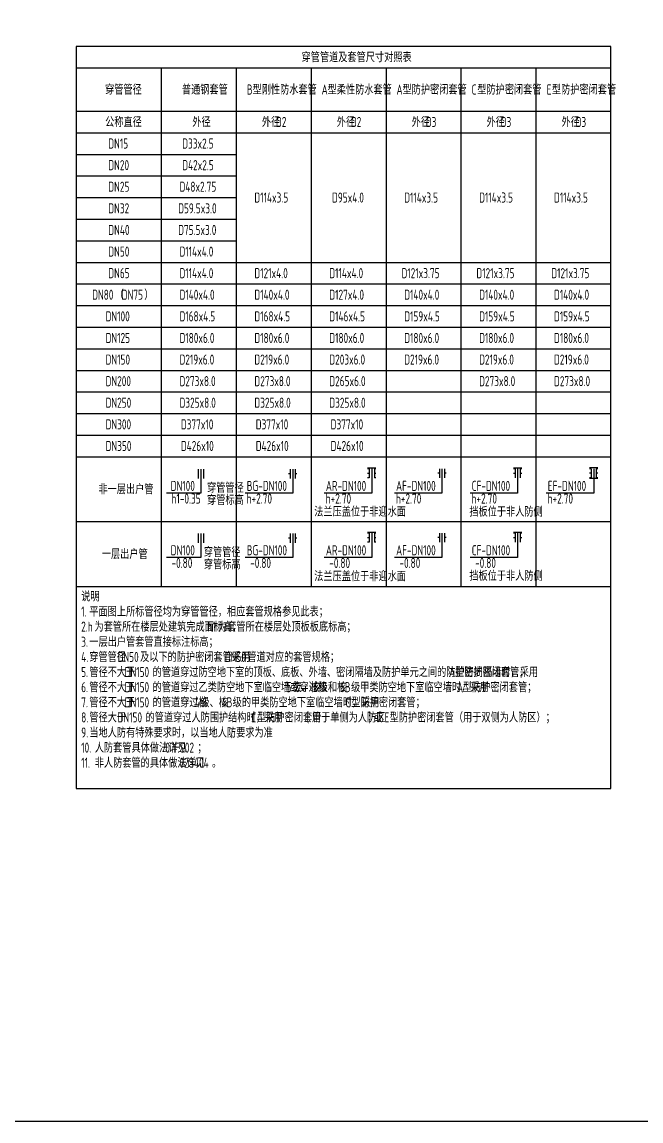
# Model space of a CAD drawing. Extents: x -84241 to 2571207, y -82302 to 1687411.
# Drawn here: x 90414 to 111900, y -57205 to -19045 of the extents above; entities that cross this region are included whole.
import ezdxf

# ---------------------------------------------------------------- set-up
doc = ezdxf.new("R2010")
doc.units = 0
doc.header["$LTSCALE"] = 1000
doc.layers.get('0').update_dxf_attribs({"linetype": 'CONTINUOUS'})
doc.layers.get('Defpoints').update_dxf_attribs({"linetype": 'CONTINUOUS'})
for name, color, linetype in [('W-BUSH', 231, 'CONTINUOUS'), ('W-BUSH-NOTE', 231, 'CONTINUOUS'), ('W-NOTE', 40, 'CONTINUOUS')]:
    doc.layers.add(name, color=color, linetype=linetype)
doc.styles.add('TH-STYLE3', font='tssdeng.shx', dxfattribs={"width": 0.7, "bigfont": 'tssdchn.shx'})

# ---------------------------------------------------------------- blocks, each defined once
blk = doc.blocks.new('*U194')
at = {"layer": 'W-NOTE'}
blk.add_lwpolyline([(0, 0), (1074, 0), (1074, 821), (0, 821)], close=True, dxfattribs=at)
blk = doc.blocks.new('*U378')
for p, q in [((160, 30), (-160, 30)), ((-100, 0), (-160, 0)), ((-100, 0), (-100, -350)), ((100, 0), (100, -350)), ((160, 0), (100, 0)), ((-100, -175), (-160, -175)), ((-100, -350), (-160, -350)), ((160, -380), (-160, -380)), ((160, -175), (100, -175)), ((160, -350), (100, -350))]:
    blk.add_line(p, q)
at = {"layer": 'Defpoints'}
blk.add_line((0, 0), (0, -350), dxfattribs=at)
blk = doc.blocks.new('*U439')
for p, q in [((-100, 0), (-100, -350)), ((100, 0), (100, -350))]:
    blk.add_line(p, q)
at = {"layer": 'Defpoints'}
blk.add_line((0, 0), (0, -350), dxfattribs=at)
blk = doc.blocks.new('*U374')
for p, q in [((-100, 0), (-100, -350)), ((100, 0), (100, -350))]:
    blk.add_line(p, q)
at = {"layer": 'Defpoints'}
blk.add_line((0, 0), (0, -350), dxfattribs=at)
blk = doc.blocks.new('*U375')
for p, q in [((-100, 0), (-100, -350)), ((100, 0), (100, -350)), ((-100, -175), (-160, -175)), ((160, -175), (100, -175))]:
    blk.add_line(p, q)
at = {"layer": 'Defpoints'}
blk.add_line((0, 0), (0, -350), dxfattribs=at)
blk = doc.blocks.new('*U376')
for p, q in [((160, 30), (-160, 30)), ((-100, 0), (-160, 0)), ((-100, 0), (-100, -350)), ((100, 0), (100, -350)), ((160, 0), (100, 0)), ((-100, -175), (-160, -175)), ((-100, -350), (-160, -350)), ((160, -175), (100, -175)), ((160, -350), (100, -350))]:
    blk.add_line(p, q)
at = {"layer": 'Defpoints'}
blk.add_line((0, 0), (0, -350), dxfattribs=at)
blk = doc.blocks.new('*U377')
for p, q in [((160, 30), (-160, 30)), ((-100, 0), (-160, 0)), ((-100, 0), (-100, -350)), ((100, 0), (100, -350)), ((160, 0), (100, 0)), ((-100, -175), (-160, -175)), ((160, -175), (100, -175))]:
    blk.add_line(p, q)
at = {"layer": 'Defpoints'}
blk.add_line((0, 0), (0, -350), dxfattribs=at)

msp = doc.modelspace()

# ---------------------------------------------------------------- linework, layer by layer
at = {"layer": 'W-BUSH-NOTE'}
for points in [[(96623.65, -34891.52), (96623.65, -35405.36), (95427.31, -35405.36)], [(99809.51, -34876.16), (99809.51, -35405.36), (98157.43, -35405.36)], [(102554.7, -34876.16), (102554.7, -35405.36), (100902.63, -35405.36)], [(104991.55, -34876.16), (104991.55, -35405.36), (103339.47, -35405.36)], [(107617.53, -34876.16), (107617.53, -35405.36), (105965.45, -35405.36)], [(110257.27, -34876.16), (110257.27, -35405.36), (108605.2, -35405.36)], [(96623.65, -37125.81), (96623.65, -37639.64), (95427.31, -37639.64)], [(99809.51, -37110.45), (99809.51, -37639.64), (98157.43, -37639.64)], [(102554.7, -37110.45), (102554.7, -37639.64), (100902.63, -37639.64)], [(104991.55, -37110.45), (104991.55, -37639.64), (103339.47, -37639.64)], [(107617.53, -37110.45), (107617.53, -37639.64), (105965.45, -37639.64)]]:
    msp.add_lwpolyline(points, dxfattribs=at)
at = {"layer": 'W-NOTE', "color": 30}
msp.add_lwpolyline([(92294.08, -45658.06), (110850.34, -45658.06), (110850.34, -19890.83), (92294.08, -19890.83)], close=True, dxfattribs=at)
for points in [[(92294.08, -20640.83), (110850.34, -20640.83)], [(95250.34, -20640.83), (95250.34, -38640.83)], [(97850.34, -20640.83), (97850.34, -38640.83)], [(100450.34, -20640.83), (100450.34, -38640.83)], [(103050.34, -20640.83), (103050.34, -38640.83)], [(105650.34, -20640.83), (105650.34, -38640.83)], [(108250.34, -20640.83), (108250.34, -38640.83)], [(92294.08, -22140.83), (110850.34, -22140.83)], [(92294.08, -22890.83), (110850.34, -22890.83)], [(92294.08, -23640.83), (97850.34, -23640.83)], [(92294.08, -24390.83), (97850.34, -24390.83)], [(92294.08, -25140.83), (97850.34, -25140.83)], [(92294.08, -25890.83), (97850.34, -25890.83)], [(92294.08, -26640.83), (97850.34, -26640.83)], [(92294.08, -27390.83), (110850.34, -27390.83)], [(92294.08, -28140.83), (110850.34, -28140.83)], [(92294.08, -28890.83), (110850.34, -28890.83)], [(92294.08, -29640.83), (110850.34, -29640.83)], [(92294.08, -30390.83), (110850.34, -30390.83)], [(92294.08, -31140.83), (110850.34, -31140.83)], [(92294.08, -31890.83), (110850.34, -31890.83)], [(92294.08, -32640.83), (110850.34, -32640.83)], [(92294.08, -33390.83), (110850.34, -33390.83)], [(92294.08, -34140.83), (110850.34, -34140.83)], [(92294.08, -36390.83), (110850.34, -36390.83)], [(92294.08, -38640.83), (110850.34, -38640.83)]]:
    msp.add_lwpolyline(points, dxfattribs=at)

# ---------------------------------------------------------------- block references
at = {"layer": 'W-BUSH', "xscale": 0.8999999999999999, "yscale": 0.8999999999999999, "zscale": 0.8999999999999999}
for name, p in [('*U439', (96623.65, -34576.52)), ('*U375', (99809.51, -34575.83)), ('*U376', (102554.7, -34561.16)), ('*U375', (104991.55, -34556.77)), ('*U377', (107617.53, -34561.16)), ('*U378', (110257.27, -34556.77)), ('*U374', (96623.65, -36810.81)), ('*U375', (99809.51, -36810.12)), ('*U376', (102554.7, -36795.45)), ('*U375', (104991.55, -36791.06)), ('*U377', (107617.53, -36795.45))]:
    msp.add_blockref(name, p, dxfattribs=at)
at = {"layer": 'W-NOTE', "xscale": 100, "yscale": 100, "zscale": 100}
msp.add_blockref('*U194', (25842.89, -57205.04), dxfattribs=at)

# ---------------------------------------------------------------- texts
at = {"layer": 'W-BUSH-NOTE', "style": 'TH-STYLE3', "width": 0.7}
for s, p in [('DN100', (95576.65, -35327.58)), ('BG-DN100', (98215.49, -35327.58)), ('AR-DN100', (100960.69, -35327.58)), ('AF-DN100', (103397.53, -35327.58)), ('CF-DN100', (106023.51, -35327.58)), ('EF-DN100', (108663.25, -35327.58)), ('h1-0.35', (95602.85, -35768.45)), ('h+2.70', (98209.51, -35768.45)), ('h+2.70', (100954.7, -35768.45)), ('h+2.70', (103391.54, -35768.45)), ('h+2.70', (106017.53, -35768.45)), ('h+2.70', (108657.27, -35768.45)), ('DN100', (95576.65, -37561.87)), ('BG-DN100', (98216.97, -37561.87)), ('AR-DN100', (100962.17, -37561.87)), ('AF-DN100', (103399.01, -37561.87)), ('CF-DN100', (106024.99, -37561.87)), ('-0.80', (95602.85, -38002.74)), ('-0.80', (98332.97, -38002.74)), ('-0.80', (101078.17, -38002.74)), ('-0.80', (103515.01, -38002.74)), ('-0.80', (106140.99, -38002.74))]:
    msp.add_text(s, height=350, dxfattribs=at).set_placement(p)
at = {"layer": 'W-BUSH-NOTE', "color": 8, "style": 'TH-STYLE3', "width": 0.7}
for s, p in [('穿管管径', (96836.56, -35389.17)), ('穿管标高', (96838.17, -35814.72)), ('法兰压盖位于非迎水面', (100556.79, -36220.67)), ('挡板位于非人防侧', (105940.62, -36220.67)), ('穿管管径', (96726.28, -37623.46)), ('穿管标高', (96727.88, -38049.01)), ('法兰压盖位于非迎水面', (100556.79, -38462.69)), ('挡板位于非人防侧', (105940.62, -38449.41))]:
    msp.add_text(s, height=350, dxfattribs=at).set_placement(p)
at = {"layer": 'W-NOTE', "color": 30, "style": 'TH-STYLE3', "width": 0.7}
for s, p in [('穿管管道及套管尺寸对照表', (100118.61, -20440.83)), ('穿管管径', (93298.61, -21565.83)), ('普通钢套管', (95965.81, -21565.83)), ('B', (98218.98, -21565.83)), ('型刚性防水套管', (98416.86, -21565.83)), ('A', (100814.27, -21565.83)), ('型柔性防水套管', (101021.57, -21565.83)), ('A', (103414.27, -21565.83)), ('型防护密闭套管', (103621.57, -21565.83)), ('C', (106018.98, -21565.83)), ('型防护密闭套管', (106216.86, -21565.83)), ('E', (108628.4, -21565.83)), ('型防护密闭套管', (108807.44, -21565.83)), ('公称直径', (93300.54, -22690.83)), ('外径', (96326.56, -22690.83)), ('外径', (98740.44, -22690.83)), ('D2', (99230.44, -22690.83)), ('外径', (101340.44, -22690.83)), ('D2', (101830.44, -22690.83)), ('外径', (103940.44, -22690.83)), ('D3', (104430.44, -22690.83)), ('外径', (106540.44, -22690.83)), ('D3', (107030.44, -22690.83)), ('外径', (109140.44, -22690.83)), ('D3', (109630.44, -22690.83)), ('DN15', (93409.42, -23440.83)), ('D33x2.5', (95975.53, -23440.83)), ('DN20', (93409.42, -24190.83)), ('D42x2.5', (95975.53, -24190.83)), ('DN25', (93409.42, -24940.83)), ('D48x2.75', (95881.3, -24940.83)), ('D114x3.5', (98481.3, -25315.83)), ('D95x4.0', (101175.53, -25315.83)), ('D114x3.5', (103681.3, -25315.83)), ('D114x3.5', (106281.3, -25315.83)), ('D114x3.5', (108881.3, -25315.83)), ('DN32', (93409.42, -25690.83)), ('D59.5x3.0', (95834.19, -25690.83)), ('DN40', (93409.42, -26440.83)), ('D75.5x3.0', (95834.19, -26440.83)), ('DN50', (93409.42, -27190.83)), ('D114x4.0', (95881.3, -27190.83)), ('DN65', (93409.42, -27940.83)), ('D114x4.0', (95881.3, -27940.83)), ('D121x4.0', (98481.3, -27940.83)), ('D114x4.0', (101081.3, -27940.83)), ('D121x3.75', (103587.07, -27940.83)), ('D121x3.75', (106187.07, -27940.83)), ('D121x3.75', (108787.07, -27940.83)), ('DN80', (92848.3, -28690.83)), ('（', (93630.42, -28690.83)), ('DN75', (93875.42, -28690.83)), ('）', (94657.54, -28690.83)), ('D140x4.0', (95881.3, -28690.83)), ('D140x4.0', (98481.3, -28690.83)), ('D127x4.0', (101081.3, -28690.83)), ('D140x4.0', (103681.3, -28690.83)), ('D140x4.0', (106281.3, -28690.83)), ('D140x4.0', (108881.3, -28690.83)), ('DN100', (93315.19, -29440.83)), ('D168x4.5', (95881.3, -29440.83)), ('D168x4.5', (98481.3, -29440.83)), ('D146x4.5', (101081.3, -29440.83)), ('D159x4.5', (103681.3, -29440.83)), ('D159x4.5', (106281.3, -29440.83)), ('D159x4.5', (108881.3, -29440.83)), ('DN125', (93315.19, -30190.83)), ('D180x6.0', (95881.3, -30190.83)), ('D180x6.0', (98481.3, -30190.83)), ('D180x6.0', (101081.3, -30190.83)), ('D180x6.0', (103681.3, -30190.83)), ('D180x6.0', (106281.3, -30190.83)), ('D180x6.0', (108881.3, -30190.83)), ('DN150', (93315.19, -30940.83)), ('D219x6.0', (95881.3, -30940.83)), ('D219x6.0', (98481.3, -30940.83)), ('D203x6.0', (101081.3, -30940.83)), ('D219x6.0', (103681.3, -30940.83)), ('D219x6.0', (106281.3, -30940.83)), ('D219x6.0', (108881.3, -30940.83)), ('DN200', (93315.19, -31690.83)), ('D273x8.0', (95881.3, -31690.83)), ('D273x8.0', (98481.3, -31690.83)), ('D265x6.0', (101081.3, -31690.83)), ('D273x8.0', (106281.3, -31690.83)), ('D273x8.0', (108881.3, -31690.83)), ('DN250', (93315.19, -32440.83)), ('D325x8.0', (95881.3, -32440.83)), ('D325x8.0', (98481.3, -32440.83)), ('D325x8.0', (101081.3, -32440.83)), ('DN300', (93315.19, -33190.83)), ('D377x10', (95928.42, -33190.83)), ('D377x10', (98528.42, -33190.83)), ('D377x10', (101128.42, -33190.83)), ('DN350', (93315.19, -33940.83)), ('D426x10', (95928.42, -33940.83)), ('D426x10', (98528.42, -33940.83)), ('D426x10', (101128.42, -33940.83)), ('非一层出户管', (93066.15, -35440.83)), ('一层出户管', (93185.75, -37690.83)), ('说明', (92469.08, -39165.83)), ('平面图上所标管径均为穿管管径，相应套管规格参见此表；', (92751.77, -39690.83)), (':', (92959.08, -39165.83)), ('1.', (92469.08, -39690.83)), ('2.h', (92469.08, -40215.83)), ('为套管所在楼层处建筑完成面标高，', (92930.81, -40215.83)), ('h1', (96850.81, -40215.83)), ('为套管所在楼层处顶板板底标高；', (97218.31, -40215.83)), ('3.', (92469.08, -40740.83)), ('一层出户管套管直接标注标高；', (92751.77, -40740.83)), ('4.', (92469.08, -41265.83)), ('穿管管径', (92751.77, -41265.83)), ('DN50', (93731.77, -41265.83)), ('及以下的防护密闭套管采用', (94513.89, -41265.83)), ('DN50', (97453.89, -41265.83)), ('管道对应的套管规格；', (98236.01, -41265.83)), ('5.', (92469.08, -41790.83)), ('管径不大于', (92751.77, -41790.83)), ('DN150', (93976.77, -41790.83)), ('的管道穿过防空地下室的顶板、底板、外墙、密闭隔墙及防护单元之间的防护密闭隔墙时，采用', (94947.35, -41790.83)), ('A', (105237.35, -41790.83)), ('型防护密闭套管；', (105444.66, -41790.83)), ('6.', (92469.08, -42315.83)), ('管径不大于', (92751.77, -42315.83)), ('DN150', (93976.77, -42315.83)), ('的管道穿过乙类防空地下室临空墙或穿过核', (94947.35, -42315.83)), ('5', (99602.35, -42315.83)), ('级、核', (99790.81, -42315.83)), ('6', (100525.81, -42315.83)), ('级和核', (100714.27, -42315.83)), ('6B', (101449.27, -42315.83)), ('级甲类防空地下室临空墙时，采用', (101835.62, -42315.83)), ('A', (105510.62, -42315.83)), ('型防护密闭套管；', (105717.93, -42315.83)), ('7.', (92469.08, -42840.83)), ('管径不大于', (92751.77, -42840.83)), ('DN150', (93976.77, -42840.83)), ('的管道穿过核', (94947.35, -42840.83)), ('4', (96417.35, -42840.83)), ('级、核', (96605.81, -42840.83)), ('4B', (97340.81, -42840.83)), ('级的甲类防空地下室临空墙时，采用', (97727.16, -42840.83)), ('C', (101647.16, -42840.83)), ('型防护密闭套管；', (101845.04, -42840.83)), ('8.', (92469.08, -43365.83)), ('管径大于', (92751.77, -43365.83)), ('DN150', (93731.77, -43365.83)), ('的管道穿过人防围护结构时，采用', (94702.35, -43365.83)), ('C', (98377.35, -43365.83)), ('型防护密闭套管', (98575.24, -43365.83)), ('(', (100290.24, -43365.83)), ('用于单侧为人防区', (100478.7, -43365.83)), (')', (102438.7, -43365.83)), ('或', (102627.16, -43365.83)), ('E', (102995.62, -43365.83)), ('型防护密闭套管（用于双侧为人防区）；', (103174.66, -43365.83)), ('9.', (92469.08, -43890.83)), ('当地人防有特殊要求时，以当地人防要求为准', (92751.77, -43890.83)), (';', (97651.77, -43890.83)), ('10.', (92469.08, -44415.83)), ('人防套管具体做法详见', (92940.24, -44415.83)), ('07FS02', (95390.24, -44415.83)), ('；', (96502.16, -44415.83)), ('11.', (92469.08, -44940.83)), ('非人防套管的具体做法详见', (92940.24, -44940.83)), ('02S404', (95880.24, -44940.83)), ('。', (97011.01, -44940.83))]:
    msp.add_text(s, height=350, dxfattribs=at).set_placement(p)

doc.saveas('drawing.dxf')
